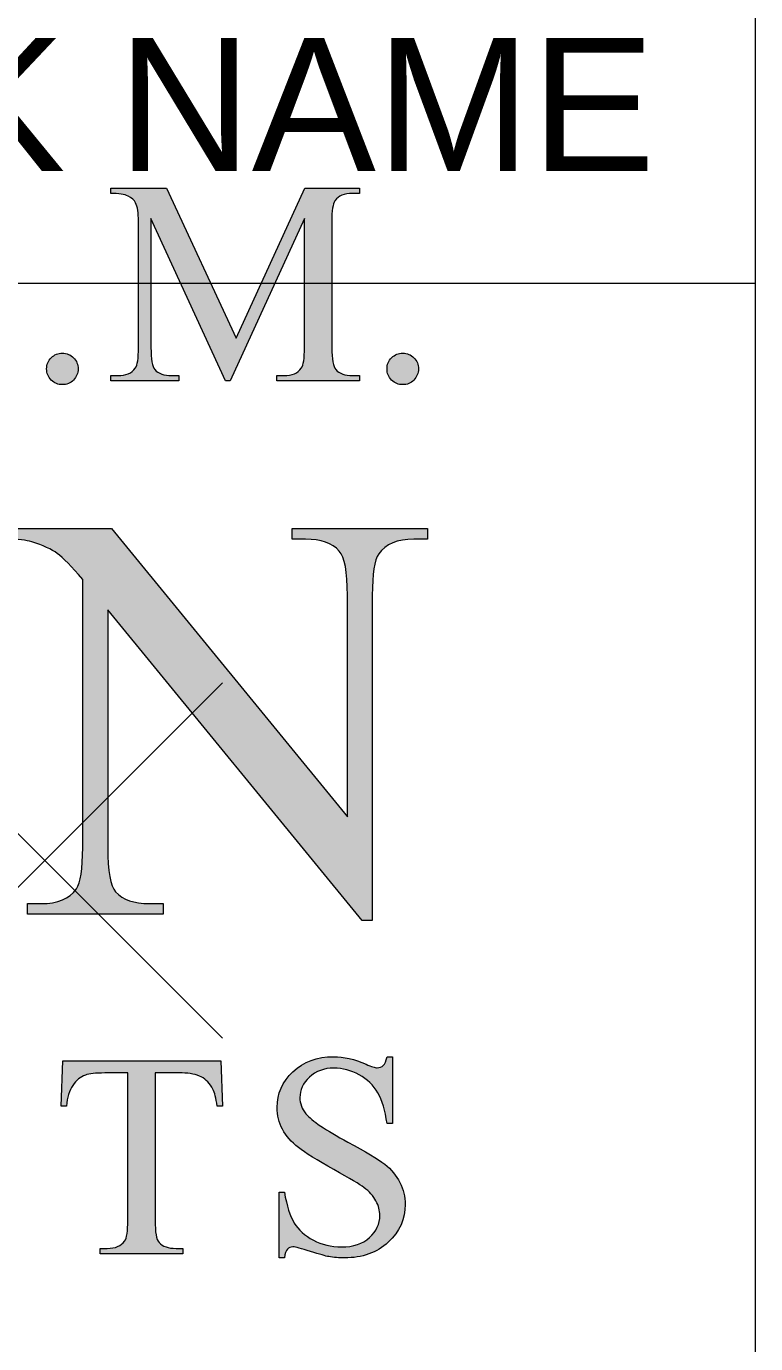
# Model space of a CAD drawing. Header units: inches. Extents: x -9.4 to 19.3, y -1.6 to 20.4.
# Drawn here: x 11.487 to 12, y 1.254 to 2.181 of the extents above; entities that cross this region are included whole.
import ezdxf

# ---------------------------------------------------------------- set-up
doc = ezdxf.new("R2010")
doc.units = ezdxf.units.IN
doc.header["$MEASUREMENT"] = 0
doc.header["$PDMODE"] = 3
doc.header["$PDSIZE"] = 0.125
doc.linetypes.add('DASHEDX2', pattern=[1.5, 1, -0.5])
doc.layers.add('G-Anno-Nplt', color=5, linetype='Continuous', lineweight=0, plot=False)
doc.layers.add('G-Anno-RAMSA', color=5, linetype='Continuous', lineweight=0)
doc.styles.add('Sans', font='swissl.ttf')

# ---------------------------------------------------------------- blocks, each defined once
blk = doc.blocks.new('*U22')
h = blk.add_hatch(color=0)
edge = h.paths.add_edge_path()
edge.add_spline(control_points=[(1.8191, 0.8191), (1.8191, 0.8191), (1.8148, 0.8191), (1.8148, 0.8191)], knot_values=[36, 36, 36, 36, 37, 37, 37, 37], degree=3, periodic=0)
edge.add_spline(control_points=[(1.8148, 0.8191), (1.8148, 0.8191), (1.7448, 0.9713), (1.7448, 0.9713)], knot_values=[0, 0, 0, 0, 1, 1, 1, 1], degree=3, periodic=0)
edge.add_spline(control_points=[(1.7448, 0.9713), (1.7448, 0.9713), (1.7448, 0.8503), (1.7448, 0.8503)], knot_values=[1, 1, 1, 1, 2, 2, 2, 2], degree=3, periodic=0)
edge.add_spline(control_points=[(1.7448, 0.8503), (1.7448, 0.8393), (1.746, 0.8324), (1.7485, 0.8296)], knot_values=[2, 2, 2, 2, 3, 3, 3, 3], degree=3, periodic=0)
edge.add_spline(control_points=[(1.7485, 0.8296), (1.7518, 0.8259), (1.7571, 0.824), (1.7643, 0.824)], knot_values=[3, 3, 3, 3, 4, 4, 4, 4], degree=3, periodic=0)
edge.add_spline(control_points=[(1.7643, 0.824), (1.7643, 0.824), (1.7708, 0.824), (1.7708, 0.824)], knot_values=[4, 4, 4, 4, 5, 5, 5, 5], degree=3, periodic=0)
edge.add_spline(control_points=[(1.7708, 0.824), (1.7708, 0.824), (1.7708, 0.8191), (1.7708, 0.8191)], knot_values=[5, 5, 5, 5, 6, 6, 6, 6], degree=3, periodic=0)
edge.add_spline(control_points=[(1.7708, 0.8191), (1.7708, 0.8191), (1.7071, 0.8191), (1.7071, 0.8191)], knot_values=[6, 6, 6, 6, 7, 7, 7, 7], degree=3, periodic=0)
edge.add_spline(control_points=[(1.7071, 0.8191), (1.7071, 0.8191), (1.7071, 0.824), (1.7071, 0.824)], knot_values=[7, 7, 7, 7, 8, 8, 8, 8], degree=3, periodic=0)
edge.add_spline(control_points=[(1.7071, 0.824), (1.7071, 0.824), (1.7136, 0.824), (1.7136, 0.824)], knot_values=[8, 8, 8, 8, 9, 9, 9, 9], degree=3, periodic=0)
edge.add_spline(control_points=[(1.7136, 0.824), (1.7214, 0.824), (1.7269, 0.8263), (1.7301, 0.8309)], knot_values=[9, 9, 9, 9, 10, 10, 10, 10], degree=3, periodic=0)
edge.add_spline(control_points=[(1.7301, 0.8309), (1.7321, 0.8338), (1.7331, 0.8402), (1.7331, 0.8503)], knot_values=[10, 10, 10, 10, 11, 11, 11, 11], degree=3, periodic=0)
edge.add_spline(control_points=[(1.7331, 0.8503), (1.7331, 0.8503), (1.7331, 0.9687), (1.7331, 0.9687)], knot_values=[11, 11, 11, 11, 12, 12, 12, 12], degree=3, periodic=0)
edge.add_spline(control_points=[(1.7331, 0.9687), (1.7331, 0.9767), (1.7322, 0.9824), (1.7304, 0.986)], knot_values=[12, 12, 12, 12, 13, 13, 13, 13], degree=3, periodic=0)
edge.add_spline(control_points=[(1.7304, 0.986), (1.7291, 0.9886), (1.7268, 0.9907), (1.7234, 0.9924), (1.72, 0.9942), (1.7146, 0.995), (1.7071, 0.995)], knot_values=[13, 13, 13, 13, 14, 14, 14, 15, 15, 15, 15], degree=3, periodic=0)
edge.add_spline(control_points=[(1.7071, 0.995), (1.7071, 0.995), (1.7071, 1), (1.7071, 1)], knot_values=[15, 15, 15, 15, 16, 16, 16, 16], degree=3, periodic=0)
edge.add_spline(control_points=[(1.7071, 1), (1.7071, 1), (1.7594, 1), (1.7594, 1)], knot_values=[16, 16, 16, 16, 17, 17, 17, 17], degree=3, periodic=0)
edge.add_spline(control_points=[(1.7594, 1), (1.7594, 1), (1.8246, 0.8591), (1.8246, 0.8591)], knot_values=[17, 17, 17, 17, 18, 18, 18, 18], degree=3, periodic=0)
edge.add_spline(control_points=[(1.8246, 0.8591), (1.8246, 0.8591), (1.8891, 1), (1.8891, 1)], knot_values=[18, 18, 18, 18, 19, 19, 19, 19], degree=3, periodic=0)
edge.add_spline(control_points=[(1.8891, 1), (1.8891, 1), (1.9403, 1), (1.9403, 1)], knot_values=[19, 19, 19, 19, 20, 20, 20, 20], degree=3, periodic=0)
edge.add_spline(control_points=[(1.9403, 1), (1.9403, 1), (1.9403, 0.995), (1.9403, 0.995)], knot_values=[20, 20, 20, 20, 21, 21, 21, 21], degree=3, periodic=0)
edge.add_spline(control_points=[(1.9403, 0.995), (1.9403, 0.995), (1.934, 0.995), (1.934, 0.995)], knot_values=[21, 21, 21, 21, 22, 22, 22, 22], degree=3, periodic=0)
edge.add_spline(control_points=[(1.934, 0.995), (1.9261, 0.995), (1.9206, 0.9927), (1.9174, 0.9881)], knot_values=[22, 22, 22, 22, 23, 23, 23, 23], degree=3, periodic=0)
edge.add_spline(control_points=[(1.9174, 0.9881), (1.9154, 0.9853), (1.9144, 0.9788), (1.9144, 0.9687)], knot_values=[23, 23, 23, 23, 24, 24, 24, 24], degree=3, periodic=0)
edge.add_spline(control_points=[(1.9144, 0.9687), (1.9144, 0.9687), (1.9144, 0.8503), (1.9144, 0.8503)], knot_values=[24, 24, 24, 24, 25, 25, 25, 25], degree=3, periodic=0)
edge.add_spline(control_points=[(1.9144, 0.8503), (1.9144, 0.8393), (1.9156, 0.8324), (1.9182, 0.8296)], knot_values=[25, 25, 25, 25, 26, 26, 26, 26], degree=3, periodic=0)
edge.add_spline(control_points=[(1.9182, 0.8296), (1.9215, 0.8259), (1.9268, 0.824), (1.934, 0.824)], knot_values=[26, 26, 26, 26, 27, 27, 27, 27], degree=3, periodic=0)
edge.add_spline(control_points=[(1.934, 0.824), (1.934, 0.824), (1.9403, 0.824), (1.9403, 0.824)], knot_values=[27, 27, 27, 27, 28, 28, 28, 28], degree=3, periodic=0)
edge.add_spline(control_points=[(1.9403, 0.824), (1.9403, 0.824), (1.9403, 0.8191), (1.9403, 0.8191)], knot_values=[28, 28, 28, 28, 29, 29, 29, 29], degree=3, periodic=0)
edge.add_spline(control_points=[(1.9403, 0.8191), (1.9403, 0.8191), (1.8628, 0.8191), (1.8628, 0.8191)], knot_values=[29, 29, 29, 29, 30, 30, 30, 30], degree=3, periodic=0)
edge.add_spline(control_points=[(1.8628, 0.8191), (1.8628, 0.8191), (1.8628, 0.824), (1.8628, 0.824)], knot_values=[30, 30, 30, 30, 31, 31, 31, 31], degree=3, periodic=0)
edge.add_spline(control_points=[(1.8628, 0.824), (1.8628, 0.824), (1.8693, 0.824), (1.8693, 0.824)], knot_values=[31, 31, 31, 31, 32, 32, 32, 32], degree=3, periodic=0)
edge.add_spline(control_points=[(1.8693, 0.824), (1.8772, 0.824), (1.8827, 0.8263), (1.8858, 0.8309)], knot_values=[32, 32, 32, 32, 33, 33, 33, 33], degree=3, periodic=0)
edge.add_spline(control_points=[(1.8858, 0.8309), (1.8878, 0.8338), (1.8888, 0.8402), (1.8888, 0.8503)], knot_values=[33, 33, 33, 33, 34, 34, 34, 34], degree=3, periodic=0)
edge.add_spline(control_points=[(1.8888, 0.8503), (1.8888, 0.8503), (1.8888, 0.9713), (1.8888, 0.9713)], knot_values=[34, 34, 34, 34, 35, 35, 35, 35], degree=3, periodic=0)
edge.add_spline(control_points=[(1.8888, 0.9713), (1.8888, 0.9713), (1.8191, 0.8191), (1.8191, 0.8191)], knot_values=[35, 35, 35, 35, 36, 36, 36, 36], degree=3, periodic=0)
h = blk.add_hatch(color=0)
edge = h.paths.add_edge_path()
edge.add_spline(control_points=[(1.6513, 0.8198), (1.6484, 0.8227), (1.647, 0.8262), (1.647, 0.8303), (1.647, 0.8344), (1.6484, 0.8379), (1.6513, 0.8408), (1.6542, 0.8436), (1.6577, 0.845), (1.6617, 0.845)], knot_values=[5, 5, 5, 5, 6, 6, 6, 7, 7, 7, 8, 8, 8, 8], degree=3, periodic=0)
edge.add_spline(control_points=[(1.6617, 0.845), (1.6659, 0.845), (1.6694, 0.8436), (1.6722, 0.8407), (1.6751, 0.8378), (1.6765, 0.8343), (1.6765, 0.8303), (1.6765, 0.8262), (1.675, 0.8227), (1.6722, 0.8198)], knot_values=[0, 0, 0, 0, 1, 1, 1, 2, 2, 2, 3, 3, 3, 3], degree=3, periodic=0)
edge.add_spline(control_points=[(1.6722, 0.8198), (1.6693, 0.8169), (1.6658, 0.8155), (1.6617, 0.8155), (1.6577, 0.8155), (1.6542, 0.8169), (1.6513, 0.8198)], knot_values=[3, 3, 3, 3, 4, 4, 4, 5, 5, 5, 5], degree=3, periodic=0)
h = blk.add_hatch(color=0)
edge = h.paths.add_edge_path()
edge.add_spline(control_points=[(1.9705, 0.8198), (1.9676, 0.8227), (1.9662, 0.8262), (1.9662, 0.8303), (1.9662, 0.8344), (1.9676, 0.8379), (1.9705, 0.8408), (1.9734, 0.8436), (1.9769, 0.845), (1.9809, 0.845)], knot_values=[5, 5, 5, 5, 6, 6, 6, 7, 7, 7, 8, 8, 8, 8], degree=3, periodic=0)
edge.add_spline(control_points=[(1.9809, 0.845), (1.9851, 0.845), (1.9886, 0.8436), (1.9914, 0.8407), (1.9943, 0.8378), (1.9957, 0.8343), (1.9957, 0.8303), (1.9957, 0.8262), (1.9942, 0.8227), (1.9914, 0.8198)], knot_values=[0, 0, 0, 0, 1, 1, 1, 2, 2, 2, 3, 3, 3, 3], degree=3, periodic=0)
edge.add_spline(control_points=[(1.9914, 0.8198), (1.9885, 0.8169), (1.985, 0.8155), (1.9809, 0.8155), (1.9769, 0.8155), (1.9734, 0.8169), (1.9705, 0.8198)], knot_values=[3, 3, 3, 3, 4, 4, 4, 5, 5, 5, 5], degree=3, periodic=0)
h = blk.add_hatch(color=0)
edge = h.paths.add_edge_path()
edge.add_spline(control_points=[(1.6097, 0.6705), (1.6097, 0.6705), (1.6097, 0.6804), (1.6097, 0.6804)], knot_values=[29, 29, 29, 29, 30, 30, 30, 30], degree=3, periodic=0)
edge.add_spline(control_points=[(1.6097, 0.6804), (1.6097, 0.6804), (1.7078, 0.6804), (1.7078, 0.6804)], knot_values=[0, 0, 0, 0, 1, 1, 1, 1], degree=3, periodic=0)
edge.add_spline(control_points=[(1.7078, 0.6804), (1.7078, 0.6804), (1.929, 0.4099), (1.929, 0.4099)], knot_values=[1, 1, 1, 1, 2, 2, 2, 2], degree=3, periodic=0)
edge.add_spline(control_points=[(1.929, 0.4099), (1.929, 0.4099), (1.929, 0.6178), (1.929, 0.6178)], knot_values=[2, 2, 2, 2, 3, 3, 3, 3], degree=3, periodic=0)
edge.add_spline(control_points=[(1.929, 0.6178), (1.929, 0.64), (1.9265, 0.6538), (1.9214, 0.6593)], knot_values=[3, 3, 3, 3, 4, 4, 4, 4], degree=3, periodic=0)
edge.add_spline(control_points=[(1.9214, 0.6593), (1.9147, 0.6667), (1.9042, 0.6705), (1.8898, 0.6705)], knot_values=[4, 4, 4, 4, 5, 5, 5, 5], degree=3, periodic=0)
edge.add_spline(control_points=[(1.8898, 0.6705), (1.8898, 0.6705), (1.8771, 0.6705), (1.8771, 0.6705)], knot_values=[5, 5, 5, 5, 6, 6, 6, 6], degree=3, periodic=0)
edge.add_spline(control_points=[(1.8771, 0.6705), (1.8771, 0.6705), (1.8771, 0.6804), (1.8771, 0.6804)], knot_values=[6, 6, 6, 6, 7, 7, 7, 7], degree=3, periodic=0)
edge.add_spline(control_points=[(1.8771, 0.6804), (1.8771, 0.6804), (2.0043, 0.6804), (2.0043, 0.6804)], knot_values=[7, 7, 7, 7, 8, 8, 8, 8], degree=3, periodic=0)
edge.add_spline(control_points=[(2.0043, 0.6804), (2.0043, 0.6804), (2.0043, 0.6705), (2.0043, 0.6705)], knot_values=[8, 8, 8, 8, 9, 9, 9, 9], degree=3, periodic=0)
edge.add_spline(control_points=[(2.0043, 0.6705), (2.0043, 0.6705), (1.9914, 0.6705), (1.9914, 0.6705)], knot_values=[9, 9, 9, 9, 10, 10, 10, 10], degree=3, periodic=0)
edge.add_spline(control_points=[(1.9914, 0.6705), (1.9759, 0.6705), (1.9649, 0.6658), (1.9584, 0.6566)], knot_values=[10, 10, 10, 10, 11, 11, 11, 11], degree=3, periodic=0)
edge.add_spline(control_points=[(1.9584, 0.6566), (1.9544, 0.651), (1.9524, 0.638), (1.9524, 0.6178)], knot_values=[11, 11, 11, 11, 12, 12, 12, 12], degree=3, periodic=0)
edge.add_spline(control_points=[(1.9524, 0.6178), (1.9524, 0.6178), (1.9524, 0.3127), (1.9524, 0.3127)], knot_values=[12, 12, 12, 12, 13, 13, 13, 13], degree=3, periodic=0)
edge.add_spline(control_points=[(1.9524, 0.3127), (1.9524, 0.3127), (1.9428, 0.3127), (1.9428, 0.3127)], knot_values=[13, 13, 13, 13, 14, 14, 14, 14], degree=3, periodic=0)
edge.add_spline(control_points=[(1.9428, 0.3127), (1.9428, 0.3127), (1.7043, 0.6041), (1.7043, 0.6041)], knot_values=[14, 14, 14, 14, 15, 15, 15, 15], degree=3, periodic=0)
edge.add_spline(control_points=[(1.7043, 0.6041), (1.7043, 0.6041), (1.7043, 0.3811), (1.7043, 0.3811)], knot_values=[15, 15, 15, 15, 16, 16, 16, 16], degree=3, periodic=0)
edge.add_spline(control_points=[(1.7043, 0.3811), (1.7043, 0.3589), (1.7067, 0.3451), (1.7116, 0.3396)], knot_values=[16, 16, 16, 16, 17, 17, 17, 17], degree=3, periodic=0)
edge.add_spline(control_points=[(1.7116, 0.3396), (1.7185, 0.3322), (1.729, 0.3285), (1.7432, 0.3285)], knot_values=[17, 17, 17, 17, 18, 18, 18, 18], degree=3, periodic=0)
edge.add_spline(control_points=[(1.7432, 0.3285), (1.7432, 0.3285), (1.7562, 0.3285), (1.7562, 0.3285)], knot_values=[18, 18, 18, 18, 19, 19, 19, 19], degree=3, periodic=0)
edge.add_spline(control_points=[(1.7562, 0.3285), (1.7562, 0.3285), (1.7562, 0.3185), (1.7562, 0.3185)], knot_values=[19, 19, 19, 19, 20, 20, 20, 20], degree=3, periodic=0)
edge.add_spline(control_points=[(1.7562, 0.3185), (1.7562, 0.3185), (1.6289, 0.3185), (1.6289, 0.3185)], knot_values=[20, 20, 20, 20, 21, 21, 21, 21], degree=3, periodic=0)
edge.add_spline(control_points=[(1.6289, 0.3185), (1.6289, 0.3185), (1.6289, 0.3285), (1.6289, 0.3285)], knot_values=[21, 21, 21, 21, 22, 22, 22, 22], degree=3, periodic=0)
edge.add_spline(control_points=[(1.6289, 0.3285), (1.6289, 0.3285), (1.6417, 0.3285), (1.6417, 0.3285)], knot_values=[22, 22, 22, 22, 23, 23, 23, 23], degree=3, periodic=0)
edge.add_spline(control_points=[(1.6417, 0.3285), (1.6573, 0.3285), (1.6684, 0.3331), (1.6749, 0.3423)], knot_values=[23, 23, 23, 23, 24, 24, 24, 24], degree=3, periodic=0)
edge.add_spline(control_points=[(1.6749, 0.3423), (1.6789, 0.348), (1.6808, 0.3609), (1.6808, 0.3811)], knot_values=[24, 24, 24, 24, 25, 25, 25, 25], degree=3, periodic=0)
edge.add_spline(control_points=[(1.6808, 0.3811), (1.6808, 0.3811), (1.6808, 0.6328), (1.6808, 0.6328)], knot_values=[25, 25, 25, 25, 26, 26, 26, 26], degree=3, periodic=0)
edge.add_spline(control_points=[(1.6808, 0.6328), (1.6704, 0.6451), (1.6624, 0.6532), (1.657, 0.6571)], knot_values=[26, 26, 26, 26, 27, 27, 27, 27], degree=3, periodic=0)
edge.add_spline(control_points=[(1.657, 0.6571), (1.6516, 0.661), (1.6436, 0.6647), (1.6331, 0.668)], knot_values=[27, 27, 27, 27, 28, 28, 28, 28], degree=3, periodic=0)
edge.add_spline(control_points=[(1.6331, 0.668), (1.628, 0.6696), (1.6201, 0.6705), (1.6097, 0.6705)], knot_values=[28, 28, 28, 28, 29, 29, 29, 29], degree=3, periodic=0)
h = blk.add_hatch(color=0)
edge = h.paths.add_edge_path()
edge.add_spline(control_points=[(1.6623, 0.1809), (1.6623, 0.1809), (1.8102, 0.1809), (1.8102, 0.1809)], knot_values=[23, 23, 23, 23, 24, 24, 24, 24], degree=3, periodic=0)
edge.add_spline(control_points=[(1.8102, 0.1809), (1.8102, 0.1809), (1.812, 0.1385), (1.812, 0.1385)], knot_values=[0, 0, 0, 0, 1, 1, 1, 1], degree=3, periodic=0)
edge.add_spline(control_points=[(1.812, 0.1385), (1.812, 0.1385), (1.8069, 0.1385), (1.8069, 0.1385)], knot_values=[1, 1, 1, 1, 2, 2, 2, 2], degree=3, periodic=0)
edge.add_spline(control_points=[(1.8069, 0.1385), (1.8059, 0.146), (1.8046, 0.1513), (1.8029, 0.1545)], knot_values=[2, 2, 2, 2, 3, 3, 3, 3], degree=3, periodic=0)
edge.add_spline(control_points=[(1.8029, 0.1545), (1.8002, 0.1597), (1.7965, 0.1635), (1.792, 0.1659), (1.7874, 0.1683), (1.7814, 0.1696), (1.774, 0.1696)], knot_values=[3, 3, 3, 3, 4, 4, 4, 5, 5, 5, 5], degree=3, periodic=0)
edge.add_spline(control_points=[(1.774, 0.1696), (1.774, 0.1696), (1.7487, 0.1696), (1.7487, 0.1696)], knot_values=[5, 5, 5, 5, 6, 6, 6, 6], degree=3, periodic=0)
edge.add_spline(control_points=[(1.7487, 0.1696), (1.7487, 0.1696), (1.7487, 0.0313), (1.7487, 0.0313)], knot_values=[6, 6, 6, 6, 7, 7, 7, 7], degree=3, periodic=0)
edge.add_spline(control_points=[(1.7487, 0.0313), (1.7487, 0.0202), (1.7499, 0.0133), (1.7524, 0.0106)], knot_values=[7, 7, 7, 7, 8, 8, 8, 8], degree=3, periodic=0)
edge.add_spline(control_points=[(1.7524, 0.0106), (1.7558, 0.0068), (1.7611, 0.005), (1.7683, 0.005)], knot_values=[8, 8, 8, 8, 9, 9, 9, 9], degree=3, periodic=0)
edge.add_spline(control_points=[(1.7683, 0.005), (1.7683, 0.005), (1.7746, 0.005), (1.7746, 0.005)], knot_values=[9, 9, 9, 9, 10, 10, 10, 10], degree=3, periodic=0)
edge.add_spline(control_points=[(1.7746, 0.005), (1.7746, 0.005), (1.7746, 0), (1.7746, 0)], knot_values=[10, 10, 10, 10, 11, 11, 11, 11], degree=3, periodic=0)
edge.add_spline(control_points=[(1.7746, 0), (1.7746, 0), (1.6971, 0), (1.6971, 0)], knot_values=[11, 11, 11, 11, 12, 12, 12, 12], degree=3, periodic=0)
edge.add_spline(control_points=[(1.6971, 0), (1.6971, 0), (1.6971, 0.005), (1.6971, 0.005)], knot_values=[12, 12, 12, 12, 13, 13, 13, 13], degree=3, periodic=0)
edge.add_spline(control_points=[(1.6971, 0.005), (1.6971, 0.005), (1.7036, 0.005), (1.7036, 0.005)], knot_values=[13, 13, 13, 13, 14, 14, 14, 14], degree=3, periodic=0)
edge.add_spline(control_points=[(1.7036, 0.005), (1.7114, 0.005), (1.7169, 0.0073), (1.7201, 0.0119)], knot_values=[14, 14, 14, 14, 15, 15, 15, 15], degree=3, periodic=0)
edge.add_spline(control_points=[(1.7201, 0.0119), (1.7221, 0.0147), (1.7231, 0.0212), (1.7231, 0.0313)], knot_values=[15, 15, 15, 15, 16, 16, 16, 16], degree=3, periodic=0)
edge.add_spline(control_points=[(1.7231, 0.0313), (1.7231, 0.0313), (1.7231, 0.1696), (1.7231, 0.1696)], knot_values=[16, 16, 16, 16, 17, 17, 17, 17], degree=3, periodic=0)
edge.add_spline(control_points=[(1.7231, 0.1696), (1.7231, 0.1696), (1.7014, 0.1696), (1.7014, 0.1696)], knot_values=[17, 17, 17, 17, 18, 18, 18, 18], degree=3, periodic=0)
edge.add_spline(control_points=[(1.7014, 0.1696), (1.6929, 0.1696), (1.6869, 0.1689), (1.6833, 0.1677)], knot_values=[18, 18, 18, 18, 19, 19, 19, 19], degree=3, periodic=0)
edge.add_spline(control_points=[(1.6833, 0.1677), (1.6787, 0.166), (1.6748, 0.1628), (1.6715, 0.158)], knot_values=[19, 19, 19, 19, 20, 20, 20, 20], degree=3, periodic=0)
edge.add_spline(control_points=[(1.6715, 0.158), (1.6682, 0.1532), (1.6662, 0.1467), (1.6656, 0.1385)], knot_values=[20, 20, 20, 20, 21, 21, 21, 21], degree=3, periodic=0)
edge.add_spline(control_points=[(1.6656, 0.1385), (1.6656, 0.1385), (1.6605, 0.1385), (1.6605, 0.1385)], knot_values=[21, 21, 21, 21, 22, 22, 22, 22], degree=3, periodic=0)
edge.add_spline(control_points=[(1.6605, 0.1385), (1.6605, 0.1385), (1.6623, 0.1809), (1.6623, 0.1809)], knot_values=[22, 22, 22, 22, 23, 23, 23, 23], degree=3, periodic=0)
h = blk.add_hatch(color=0)
edge = h.paths.add_edge_path()
edge.add_spline(control_points=[(1.9662, 0.1849), (1.9662, 0.1849), (1.9712, 0.1849), (1.9712, 0.1849)], knot_values=[39, 39, 39, 39, 40, 40, 40, 40], degree=3, periodic=0)
edge.add_spline(control_points=[(1.9712, 0.1849), (1.9712, 0.1849), (1.9712, 0.1223), (1.9712, 0.1223)], knot_values=[0, 0, 0, 0, 1, 1, 1, 1], degree=3, periodic=0)
edge.add_spline(control_points=[(1.9712, 0.1223), (1.9712, 0.1223), (1.9662, 0.1223), (1.9662, 0.1223)], knot_values=[1, 1, 1, 1, 2, 2, 2, 2], degree=3, periodic=0)
edge.add_spline(control_points=[(1.9662, 0.1223), (1.9646, 0.1343), (1.9618, 0.1439), (1.9577, 0.151), (1.9535, 0.1581), (1.9477, 0.1637), (1.94, 0.1679)], knot_values=[2, 2, 2, 2, 3, 3, 3, 4, 4, 4, 4], degree=3, periodic=0)
edge.add_spline(control_points=[(1.94, 0.1679), (1.9324, 0.1721), (1.9245, 0.1742), (1.9164, 0.1742), (1.9071, 0.1742), (1.8995, 0.1714), (1.8935, 0.1657), (1.8875, 0.1601), (1.8845, 0.1537), (1.8845, 0.1465), (1.8845, 0.141), (1.8864, 0.136), (1.8902, 0.1314)], knot_values=[4, 4, 4, 4, 5, 5, 5, 6, 6, 6, 7, 7, 7, 8, 8, 8, 8], degree=3, periodic=0)
edge.add_spline(control_points=[(1.8902, 0.1314), (1.8957, 0.1248), (1.9088, 0.1159), (1.9294, 0.1048)], knot_values=[8, 8, 8, 8, 9, 9, 9, 9], degree=3, periodic=0)
edge.add_spline(control_points=[(1.9294, 0.1048), (1.9463, 0.0958), (1.9578, 0.0888), (1.964, 0.084), (1.9702, 0.0791), (1.9749, 0.0734), (1.9783, 0.0669), (1.9816, 0.0603), (1.9833, 0.0534), (1.9833, 0.0463), (1.9833, 0.0326), (1.978, 0.0208), (1.9674, 0.0109)], knot_values=[9, 9, 9, 9, 10, 10, 10, 11, 11, 11, 12, 12, 12, 13, 13, 13, 13], degree=3, periodic=0)
edge.add_spline(control_points=[(1.9674, 0.0109), (1.9567, 0.001), (1.9431, -0.0039), (1.9264, -0.0039), (1.9211, -0.0039), (1.9162, -0.0035), (1.9116, -0.0027)], knot_values=[13, 13, 13, 13, 14, 14, 14, 15, 15, 15, 15], degree=3, periodic=0)
edge.add_spline(control_points=[(1.9116, -0.0027), (1.9088, -0.0023), (1.9031, -0.0006), (1.8945, 0.0022)], knot_values=[15, 15, 15, 15, 16, 16, 16, 16], degree=3, periodic=0)
edge.add_spline(control_points=[(1.8945, 0.0022), (1.8858, 0.005), (1.8803, 0.0064), (1.878, 0.0064), (1.8758, 0.0064), (1.874, 0.0057), (1.8728, 0.0044), (1.8715, 0.003), (1.8705, 0.0003), (1.8699, -0.0039)], knot_values=[16, 16, 16, 16, 17, 17, 17, 18, 18, 18, 19, 19, 19, 19], degree=3, periodic=0)
edge.add_spline(control_points=[(1.8699, -0.0039), (1.8699, -0.0039), (1.8649, -0.0039), (1.8649, -0.0039)], knot_values=[19, 19, 19, 19, 20, 20, 20, 20], degree=3, periodic=0)
edge.add_spline(control_points=[(1.8649, -0.0039), (1.8649, -0.0039), (1.8649, 0.0579), (1.8649, 0.0579)], knot_values=[20, 20, 20, 20, 21, 21, 21, 21], degree=3, periodic=0)
edge.add_spline(control_points=[(1.8649, 0.0579), (1.8649, 0.0579), (1.8699, 0.0579), (1.8699, 0.0579)], knot_values=[21, 21, 21, 21, 22, 22, 22, 22], degree=3, periodic=0)
edge.add_spline(control_points=[(1.8699, 0.0579), (1.8722, 0.045), (1.8753, 0.0353), (1.8792, 0.0288), (1.8831, 0.0224), (1.8891, 0.0171), (1.8971, 0.0128)], knot_values=[22, 22, 22, 22, 23, 23, 23, 24, 24, 24, 24], degree=3, periodic=0)
edge.add_spline(control_points=[(1.8971, 0.0128), (1.9051, 0.0085), (1.9139, 0.0064), (1.9235, 0.0064), (1.9346, 0.0064), (1.9434, 0.0093), (1.9498, 0.0152), (1.9563, 0.0211), (1.9595, 0.028), (1.9595, 0.0361), (1.9595, 0.0405), (1.9583, 0.045), (1.9558, 0.0495)], knot_values=[24, 24, 24, 24, 25, 25, 25, 26, 26, 26, 27, 27, 27, 28, 28, 28, 28], degree=3, periodic=0)
edge.add_spline(control_points=[(1.9558, 0.0495), (1.9534, 0.0541), (1.9496, 0.0583), (1.9445, 0.0622)], knot_values=[28, 28, 28, 28, 29, 29, 29, 29], degree=3, periodic=0)
edge.add_spline(control_points=[(1.9445, 0.0622), (1.9411, 0.0649), (1.9316, 0.0705), (1.9162, 0.0791)], knot_values=[29, 29, 29, 29, 30, 30, 30, 30], degree=3, periodic=0)
edge.add_spline(control_points=[(1.9162, 0.0791), (1.9007, 0.0877), (1.8897, 0.0946), (1.8831, 0.0997)], knot_values=[30, 30, 30, 30, 31, 31, 31, 31], degree=3, periodic=0)
edge.add_spline(control_points=[(1.8831, 0.0997), (1.8766, 0.1049), (1.8716, 0.1106), (1.8682, 0.1168)], knot_values=[31, 31, 31, 31, 32, 32, 32, 32], degree=3, periodic=0)
edge.add_spline(control_points=[(1.8682, 0.1168), (1.8648, 0.123), (1.8631, 0.1298), (1.8631, 0.1373), (1.8631, 0.1503), (1.8681, 0.1614), (1.878, 0.1708), (1.888, 0.1802), (1.9007, 0.1849), (1.916, 0.1849), (1.9256, 0.1849), (1.9358, 0.1825), (1.9465, 0.1779)], knot_values=[32, 32, 32, 32, 33, 33, 33, 34, 34, 34, 35, 35, 35, 36, 36, 36, 36], degree=3, periodic=0)
edge.add_spline(control_points=[(1.9465, 0.1779), (1.9515, 0.1756), (1.955, 0.1745), (1.957, 0.1745), (1.9593, 0.1745), (1.9612, 0.1752), (1.9627, 0.1766), (1.9642, 0.178), (1.9653, 0.1807), (1.9662, 0.1849)], knot_values=[36, 36, 36, 36, 37, 37, 37, 38, 38, 38, 39, 39, 39, 39], degree=3, periodic=0)
at = {"color": 0}
for points in [[(1.7071, 0.995), (1.7071, 0.995), (1.7071, 1), (1.7071, 1)], [(1.7071, 1), (1.7071, 1), (1.7594, 1), (1.7594, 1)], [(1.7594, 1), (1.7594, 1), (1.8246, 0.8591), (1.8246, 0.8591)], [(1.8246, 0.8591), (1.8246, 0.8591), (1.8891, 1), (1.8891, 1)], [(1.8891, 1), (1.8891, 1), (1.9403, 1), (1.9403, 1)], [(1.934, 0.995), (1.9261, 0.995), (1.9206, 0.9927), (1.9174, 0.9881)], [(1.9403, 0.995), (1.9403, 0.995), (1.934, 0.995), (1.934, 0.995)], [(1.9403, 1), (1.9403, 1), (1.9403, 0.995), (1.9403, 0.995)], [(1.7331, 0.9687), (1.7331, 0.9767), (1.7322, 0.9824), (1.7304, 0.986)], [(1.9174, 0.9881), (1.9154, 0.9853), (1.9144, 0.9788), (1.9144, 0.9687)], [(1.7331, 0.8503), (1.7331, 0.8503), (1.7331, 0.9687), (1.7331, 0.9687)], [(1.8148, 0.8191), (1.8148, 0.8191), (1.7448, 0.9713), (1.7448, 0.9713)], [(1.7448, 0.9713), (1.7448, 0.9713), (1.7448, 0.8503), (1.7448, 0.8503)], [(1.8888, 0.9713), (1.8888, 0.9713), (1.8191, 0.8191), (1.8191, 0.8191)], [(1.8888, 0.8503), (1.8888, 0.8503), (1.8888, 0.9713), (1.8888, 0.9713)], [(1.9144, 0.9687), (1.9144, 0.9687), (1.9144, 0.8503), (1.9144, 0.8503)], [(1.7301, 0.8309), (1.7321, 0.8338), (1.7331, 0.8402), (1.7331, 0.8503)], [(1.7448, 0.8503), (1.7448, 0.8393), (1.746, 0.8324), (1.7485, 0.8296)], [(1.8858, 0.8309), (1.8878, 0.8338), (1.8888, 0.8402), (1.8888, 0.8503)], [(1.9144, 0.8503), (1.9144, 0.8393), (1.9156, 0.8324), (1.9182, 0.8296)], [(1.7136, 0.824), (1.7214, 0.824), (1.7269, 0.8263), (1.7301, 0.8309)], [(1.7485, 0.8296), (1.7518, 0.8259), (1.7571, 0.824), (1.7643, 0.824)], [(1.8693, 0.824), (1.8772, 0.824), (1.8827, 0.8263), (1.8858, 0.8309)], [(1.9182, 0.8296), (1.9215, 0.8259), (1.9268, 0.824), (1.934, 0.824)], [(1.7071, 0.8191), (1.7071, 0.8191), (1.7071, 0.824), (1.7071, 0.824)], [(1.7071, 0.824), (1.7071, 0.824), (1.7136, 0.824), (1.7136, 0.824)], [(1.7708, 0.8191), (1.7708, 0.8191), (1.7071, 0.8191), (1.7071, 0.8191)], [(1.7643, 0.824), (1.7643, 0.824), (1.7708, 0.824), (1.7708, 0.824)], [(1.7708, 0.824), (1.7708, 0.824), (1.7708, 0.8191), (1.7708, 0.8191)], [(1.8191, 0.8191), (1.8191, 0.8191), (1.8148, 0.8191), (1.8148, 0.8191)], [(1.8628, 0.8191), (1.8628, 0.8191), (1.8628, 0.824), (1.8628, 0.824)], [(1.8628, 0.824), (1.8628, 0.824), (1.8693, 0.824), (1.8693, 0.824)], [(1.9403, 0.8191), (1.9403, 0.8191), (1.8628, 0.8191), (1.8628, 0.8191)], [(1.934, 0.824), (1.934, 0.824), (1.9403, 0.824), (1.9403, 0.824)], [(1.9403, 0.824), (1.9403, 0.824), (1.9403, 0.8191), (1.9403, 0.8191)], [(1.6097, 0.6804), (1.6097, 0.6804), (1.7078, 0.6804), (1.7078, 0.6804)], [(1.7078, 0.6804), (1.7078, 0.6804), (1.929, 0.4099), (1.929, 0.4099)], [(1.8771, 0.6705), (1.8771, 0.6705), (1.8771, 0.6804), (1.8771, 0.6804)], [(1.8771, 0.6804), (1.8771, 0.6804), (2.0043, 0.6804), (2.0043, 0.6804)], [(2.0043, 0.6804), (2.0043, 0.6804), (2.0043, 0.6705), (2.0043, 0.6705)], [(1.6331, 0.668), (1.628, 0.6696), (1.6201, 0.6705), (1.6097, 0.6705)], [(1.657, 0.6571), (1.6516, 0.661), (1.6436, 0.6647), (1.6331, 0.668)], [(1.8898, 0.6705), (1.8898, 0.6705), (1.8771, 0.6705), (1.8771, 0.6705)], [(1.9214, 0.6593), (1.9147, 0.6667), (1.9042, 0.6705), (1.8898, 0.6705)], [(1.9914, 0.6705), (1.9759, 0.6705), (1.9649, 0.6658), (1.9584, 0.6566)], [(2.0043, 0.6705), (2.0043, 0.6705), (1.9914, 0.6705), (1.9914, 0.6705)], [(1.6808, 0.6328), (1.6704, 0.6451), (1.6624, 0.6532), (1.657, 0.6571)], [(1.929, 0.6178), (1.929, 0.64), (1.9265, 0.6538), (1.9214, 0.6593)], [(1.9584, 0.6566), (1.9544, 0.651), (1.9524, 0.638), (1.9524, 0.6178)], [(1.6808, 0.3811), (1.6808, 0.3811), (1.6808, 0.6328), (1.6808, 0.6328)], [(1.929, 0.4099), (1.929, 0.4099), (1.929, 0.6178), (1.929, 0.6178)], [(1.9524, 0.6178), (1.9524, 0.6178), (1.9524, 0.3127), (1.9524, 0.3127)], [(1.9428, 0.3127), (1.9428, 0.3127), (1.7043, 0.6041), (1.7043, 0.6041)], [(1.7043, 0.6041), (1.7043, 0.6041), (1.7043, 0.3811), (1.7043, 0.3811)], [(1.6749, 0.3423), (1.6789, 0.348), (1.6808, 0.3609), (1.6808, 0.3811)], [(1.7043, 0.3811), (1.7043, 0.3589), (1.7067, 0.3451), (1.7116, 0.3396)], [(1.6417, 0.3285), (1.6573, 0.3285), (1.6684, 0.3331), (1.6749, 0.3423)], [(1.7116, 0.3396), (1.7185, 0.3322), (1.729, 0.3285), (1.7432, 0.3285)], [(1.6289, 0.3185), (1.6289, 0.3185), (1.6289, 0.3285), (1.6289, 0.3285)], [(1.6289, 0.3285), (1.6289, 0.3285), (1.6417, 0.3285), (1.6417, 0.3285)], [(1.7432, 0.3285), (1.7432, 0.3285), (1.7562, 0.3285), (1.7562, 0.3285)], [(1.7562, 0.3285), (1.7562, 0.3285), (1.7562, 0.3185), (1.7562, 0.3185)], [(1.7562, 0.3185), (1.7562, 0.3185), (1.6289, 0.3185), (1.6289, 0.3185)], [(1.9524, 0.3127), (1.9524, 0.3127), (1.9428, 0.3127), (1.9428, 0.3127)], [(1.6605, 0.1385), (1.6605, 0.1385), (1.6623, 0.1809), (1.6623, 0.1809)], [(1.6623, 0.1809), (1.6623, 0.1809), (1.8102, 0.1809), (1.8102, 0.1809)], [(1.8102, 0.1809), (1.8102, 0.1809), (1.812, 0.1385), (1.812, 0.1385)], [(1.9662, 0.1849), (1.9662, 0.1849), (1.9712, 0.1849), (1.9712, 0.1849)], [(1.9712, 0.1849), (1.9712, 0.1849), (1.9712, 0.1223), (1.9712, 0.1223)], [(1.6833, 0.1677), (1.6787, 0.166), (1.6748, 0.1628), (1.6715, 0.158)], [(1.7014, 0.1696), (1.6929, 0.1696), (1.6869, 0.1689), (1.6833, 0.1677)], [(1.7231, 0.1696), (1.7231, 0.1696), (1.7014, 0.1696), (1.7014, 0.1696)], [(1.7231, 0.0313), (1.7231, 0.0313), (1.7231, 0.1696), (1.7231, 0.1696)], [(1.774, 0.1696), (1.774, 0.1696), (1.7487, 0.1696), (1.7487, 0.1696)], [(1.7487, 0.1696), (1.7487, 0.1696), (1.7487, 0.0313), (1.7487, 0.0313)], [(1.6715, 0.158), (1.6682, 0.1532), (1.6662, 0.1467), (1.6656, 0.1385)], [(1.8069, 0.1385), (1.8059, 0.146), (1.8046, 0.1513), (1.8029, 0.1545)], [(1.6656, 0.1385), (1.6656, 0.1385), (1.6605, 0.1385), (1.6605, 0.1385)], [(1.812, 0.1385), (1.812, 0.1385), (1.8069, 0.1385), (1.8069, 0.1385)], [(1.8902, 0.1314), (1.8957, 0.1248), (1.9088, 0.1159), (1.9294, 0.1048)], [(1.8831, 0.0997), (1.8766, 0.1049), (1.8716, 0.1106), (1.8682, 0.1168)], [(1.9712, 0.1223), (1.9712, 0.1223), (1.9662, 0.1223), (1.9662, 0.1223)], [(1.9162, 0.0791), (1.9007, 0.0877), (1.8897, 0.0946), (1.8831, 0.0997)], [(1.9445, 0.0622), (1.9411, 0.0649), (1.9316, 0.0705), (1.9162, 0.0791)], [(1.9558, 0.0495), (1.9534, 0.0541), (1.9496, 0.0583), (1.9445, 0.0622)], [(1.8649, -0.0039), (1.8649, -0.0039), (1.8649, 0.0579), (1.8649, 0.0579)], [(1.8649, 0.0579), (1.8649, 0.0579), (1.8699, 0.0579), (1.8699, 0.0579)], [(1.7201, 0.0119), (1.7221, 0.0147), (1.7231, 0.0212), (1.7231, 0.0313)], [(1.7487, 0.0313), (1.7487, 0.0202), (1.7499, 0.0133), (1.7524, 0.0106)], [(1.6971, 0), (1.6971, 0), (1.6971, 0.005), (1.6971, 0.005)], [(1.6971, 0.005), (1.6971, 0.005), (1.7036, 0.005), (1.7036, 0.005)], [(1.7746, 0), (1.7746, 0), (1.6971, 0), (1.6971, 0)], [(1.7036, 0.005), (1.7114, 0.005), (1.7169, 0.0073), (1.7201, 0.0119)], [(1.7524, 0.0106), (1.7558, 0.0068), (1.7611, 0.005), (1.7683, 0.005)], [(1.7683, 0.005), (1.7683, 0.005), (1.7746, 0.005), (1.7746, 0.005)], [(1.7746, 0.005), (1.7746, 0.005), (1.7746, 0), (1.7746, 0)], [(1.9116, -0.0027), (1.9088, -0.0023), (1.9031, -0.0006), (1.8945, 0.0022)], [(1.8699, -0.0039), (1.8699, -0.0039), (1.8649, -0.0039), (1.8649, -0.0039)]]:
    blk.add_open_spline(points, degree=3, dxfattribs=at)
for points, knots in [([(1.7304, 0.986), (1.7291, 0.9886), (1.7268, 0.9907), (1.7234, 0.9924), (1.72, 0.9942), (1.7146, 0.995), (1.7071, 0.995)], [13, 13, 13, 13, 14, 14, 14, 15, 15, 15, 15]), ([(1.6513, 0.8198), (1.6484, 0.8227), (1.647, 0.8262), (1.647, 0.8303), (1.647, 0.8344), (1.6484, 0.8379), (1.6513, 0.8408), (1.6542, 0.8436), (1.6577, 0.845), (1.6617, 0.845)], [5, 5, 5, 5, 6, 6, 6, 7, 7, 7, 8, 8, 8, 8]), ([(1.6617, 0.845), (1.6659, 0.845), (1.6694, 0.8436), (1.6722, 0.8407), (1.6751, 0.8378), (1.6765, 0.8343), (1.6765, 0.8303), (1.6765, 0.8262), (1.675, 0.8227), (1.6722, 0.8198)], [0, 0, 0, 0, 1, 1, 1, 2, 2, 2, 3, 3, 3, 3]), ([(1.9705, 0.8198), (1.9676, 0.8227), (1.9662, 0.8262), (1.9662, 0.8303), (1.9662, 0.8344), (1.9676, 0.8379), (1.9705, 0.8408), (1.9734, 0.8436), (1.9769, 0.845), (1.9809, 0.845)], [5, 5, 5, 5, 6, 6, 6, 7, 7, 7, 8, 8, 8, 8]), ([(1.9809, 0.845), (1.9851, 0.845), (1.9886, 0.8436), (1.9914, 0.8407), (1.9943, 0.8378), (1.9957, 0.8343), (1.9957, 0.8303), (1.9957, 0.8262), (1.9942, 0.8227), (1.9914, 0.8198)], [0, 0, 0, 0, 1, 1, 1, 2, 2, 2, 3, 3, 3, 3]), ([(1.6722, 0.8198), (1.6693, 0.8169), (1.6658, 0.8155), (1.6617, 0.8155), (1.6577, 0.8155), (1.6542, 0.8169), (1.6513, 0.8198)], [3, 3, 3, 3, 4, 4, 4, 5, 5, 5, 5]), ([(1.9914, 0.8198), (1.9885, 0.8169), (1.985, 0.8155), (1.9809, 0.8155), (1.9769, 0.8155), (1.9734, 0.8169), (1.9705, 0.8198)], [3, 3, 3, 3, 4, 4, 4, 5, 5, 5, 5]), ([(1.8682, 0.1168), (1.8648, 0.123), (1.8631, 0.1298), (1.8631, 0.1373), (1.8631, 0.1503), (1.8681, 0.1614), (1.878, 0.1708), (1.888, 0.1802), (1.9007, 0.1849), (1.916, 0.1849), (1.9256, 0.1849), (1.9358, 0.1825), (1.9465, 0.1779)], [32, 32, 32, 32, 33, 33, 33, 34, 34, 34, 35, 35, 35, 36, 36, 36, 36]), ([(1.94, 0.1679), (1.9324, 0.1721), (1.9245, 0.1742), (1.9164, 0.1742), (1.9071, 0.1742), (1.8995, 0.1714), (1.8935, 0.1657), (1.8875, 0.1601), (1.8845, 0.1537), (1.8845, 0.1465), (1.8845, 0.141), (1.8864, 0.136), (1.8902, 0.1314)], [4, 4, 4, 4, 5, 5, 5, 6, 6, 6, 7, 7, 7, 8, 8, 8, 8]), ([(1.9465, 0.1779), (1.9515, 0.1756), (1.955, 0.1745), (1.957, 0.1745), (1.9593, 0.1745), (1.9612, 0.1752), (1.9627, 0.1766), (1.9642, 0.178), (1.9653, 0.1807), (1.9662, 0.1849)], [36, 36, 36, 36, 37, 37, 37, 38, 38, 38, 39, 39, 39, 39]), ([(1.8029, 0.1545), (1.8002, 0.1597), (1.7965, 0.1635), (1.792, 0.1659), (1.7874, 0.1683), (1.7814, 0.1696), (1.774, 0.1696)], [3, 3, 3, 3, 4, 4, 4, 5, 5, 5, 5]), ([(1.9662, 0.1223), (1.9646, 0.1343), (1.9618, 0.1439), (1.9577, 0.151), (1.9535, 0.1581), (1.9477, 0.1637), (1.94, 0.1679)], [2, 2, 2, 2, 3, 3, 3, 4, 4, 4, 4]), ([(1.9294, 0.1048), (1.9463, 0.0958), (1.9578, 0.0888), (1.964, 0.084), (1.9702, 0.0791), (1.9749, 0.0734), (1.9783, 0.0669), (1.9816, 0.0603), (1.9833, 0.0534), (1.9833, 0.0463), (1.9833, 0.0326), (1.978, 0.0208), (1.9674, 0.0109)], [9, 9, 9, 9, 10, 10, 10, 11, 11, 11, 12, 12, 12, 13, 13, 13, 13]), ([(1.8699, 0.0579), (1.8722, 0.045), (1.8753, 0.0353), (1.8792, 0.0288), (1.8831, 0.0224), (1.8891, 0.0171), (1.8971, 0.0128)], [22, 22, 22, 22, 23, 23, 23, 24, 24, 24, 24]), ([(1.8971, 0.0128), (1.9051, 0.0085), (1.9139, 0.0064), (1.9235, 0.0064), (1.9346, 0.0064), (1.9434, 0.0093), (1.9498, 0.0152), (1.9563, 0.0211), (1.9595, 0.028), (1.9595, 0.0361), (1.9595, 0.0405), (1.9583, 0.045), (1.9558, 0.0495)], [24, 24, 24, 24, 25, 25, 25, 26, 26, 26, 27, 27, 27, 28, 28, 28, 28]), ([(1.8945, 0.0022), (1.8858, 0.005), (1.8803, 0.0064), (1.878, 0.0064), (1.8758, 0.0064), (1.874, 0.0057), (1.8728, 0.0044), (1.8715, 0.003), (1.8705, 0.0003), (1.8699, -0.0039)], [16, 16, 16, 16, 17, 17, 17, 18, 18, 18, 19, 19, 19, 19]), ([(1.9674, 0.0109), (1.9567, 0.001), (1.9431, -0.0039), (1.9264, -0.0039), (1.9211, -0.0039), (1.9162, -0.0035), (1.9116, -0.0027)], [13, 13, 13, 13, 14, 14, 14, 15, 15, 15, 15])]:
    blk.add_open_spline(points, degree=3, knots=knots, dxfattribs=at)

msp = doc.modelspace()

# ---------------------------------------------------------------- linework, layer by layer
at = {"layer": 'G-Anno-Nplt'}
for p, q in [((12, 0), (12, 6)), ((0, 2), (12, 2))]:
    msp.add_line(p, q, dxfattribs=at)
msp.add_point((11.5, 1.59375), dxfattribs=at)

# ---------------------------------------------------------------- block references
at = {"layer": 'G-Anno-RAMSA', "linetype": 'DASHEDX2', "xscale": 0.75, "yscale": 0.75, "zscale": 0.75}
msp.add_blockref('*U22', (10.26607, 1.31701), dxfattribs=at)

# ---------------------------------------------------------------- texts
at = {"layer": 'G-Anno-Nplt', "insert": (11.5, 2.12513), "char_height": 0.09375, "attachment_point": 5, "style": 'Sans'}
msp.add_mtext_dynamic_manual_height_columns('BLOCK NAME', width=1, gutter_width=0.46875, heights=[0], dxfattribs=at)

doc.saveas('drawing.dxf')
